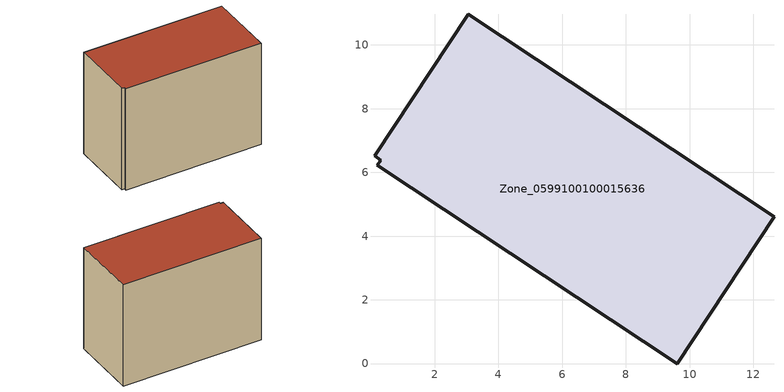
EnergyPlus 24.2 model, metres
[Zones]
Zone_0599100100015636
 floor ground (C_G): 0.3,6.39 0.11,6.51 3.05,10.96 12.65,4.61 9.61,0 0.19,6.22 z1.67
 wall outside (C_F): 9.61,0 12.65,4.61 3.05,10.96 0.11,6.51 0.3,6.39 0.19,6.22 9.61,0 z1.67:10.44
 roof outside (C_R): 0.11,6.51 0.3,6.39 0.19,6.22 9.61,0 12.65,4.61 3.05,10.96 z10.44
[BUILDING]
Pand.0599100100015636: North Axis=0; Terrain=City; Loads Convergence Tolerance Value=0.04; Temperature Convergence Tolerance Value=0.4; Solar Distribution=FullExterior; Maximum Number of Warmup Days=25; Minimum Number of Warmup Days=1
[Site:Location]
Rotterdam.The.Hague.AP_ZH_NLD Design_Conditions: Latitude=51.96; Longitude=4.45; Time Zone=1; Elevation=-4.5
[SITE:GROUNDTEMPERATURE:BUILDINGSURFACE]
18, 18, 18, 18, 18, 18, 18, 18, 18, 18, 18, 18
[MATERIAL] Thermal Absorptance=0.9; Solar Absorptance=0.7; Visible Absorptance=0.7
Name | Roughness | Thickness | Conductivity | Density | Specific Heat
G.TI.2015-2018 | MediumSmooth | 0.15 | 0.0428571 | 540 | 1210
F.TI.2015-2018 | Rough | 0.3 | 0.0666667 | 1920 | 840
R.TI.2015-2018 | MediumRough | 0.2 | 0.0333333 | 1500 | 1000
[CONSTRUCTION]
C_G: G.TI.2015-2018
C_F: F.TI.2015-2018
C_R: R.TI.2015-2018
[ZONE]
Zone_0599100100015636: Type=1; Multiplier=1; Ceiling Height=Autocalculate; Volume=Autocalculate; Floor Area=autocalculate; Part of Total Floor Area=Yes
[ZONEINFILTRATION:DESIGNFLOWRATE]
Infil_Zone_0599100100015636: Zone or ZoneList or Space or SpaceList=Zone_0599100100015636; Schedule=AlwaysOn; Design Flow Rate Calculation Method=Flow/Area; Flow Rate per Floor Area=0.0015; Constant Term Coefficient=1; Temperature Term Coefficient=0; Velocity Term Coefficient=0; Velocity Squared Term Coefficient=0
[HVACTEMPLATE:ZONE:IDEALLOADSAIRSYSTEM]
Zone_0599100100015636: Maximum Heating Supply Air Temperature=50; Minimum Cooling Supply Air Temperature=13; Maximum Heating Supply Air Humidity Ratio=0.0156; Minimum Cooling Supply Air Humidity Ratio=0.0077; Heating Limit=NoLimit; Cooling Limit=NoLimit; Dehumidification Control Type=ConstantSensibleHeatRatio; Cooling Sensible Heat Ratio=0.7; Dehumidification Setpoint=60; Humidification Control Type=None; Humidification Setpoint=30; Outdoor Air Method=None; Outdoor Air Flow Rate per Person=0.00944; Outdoor Air Flow Rate per Zone Floor Area=0; Outdoor Air Flow Rate per Zone=0; Demand Controlled Ventilation Type=None; Outdoor Air Economizer Type=NoEconomizer; Heat Recovery Type=None; Sensible Heat Recovery Effectiveness=0.7; Latent Heat Recovery Effectiveness=0.65
[ZONECONTROL:THERMOSTAT]
ThermostatControl_Zone_0599100100015636: Zone or ZoneList=Zone_0599100100015636; Control Type Schedule=DualSetpointControlType; Control 1=Thermostat_Zone_0599100100015636; Temperature Difference Between Cutout And Setpoint=0
[THERMOSTATSETPOINT:DUALSETPOINT]
Thermostat_Zone_0599100100015636: Heating Setpoint Temperature Schedule=HeatingSetpoint_Zone_0599100100015636; Cooling Setpoint Temperature Schedule=CoolingSetpoint_Zone_0599100100015636
[SCHEDULE:COMPACT]
HeatingSetpoint_Zone_0599100100015636: Through: 12/31, For: AllDays, Until: 24:00, 21
CoolingSetpoint_Zone_0599100100015636: Through: 12/31, For: AllDays, Until: 24:00, 24
DualSetpointControlType: Through: 12/31, For: AllDays, Until: 24:00, 4
AlwaysOn: Through: 12/31, For: AllDays, Until: 24:00, 1
